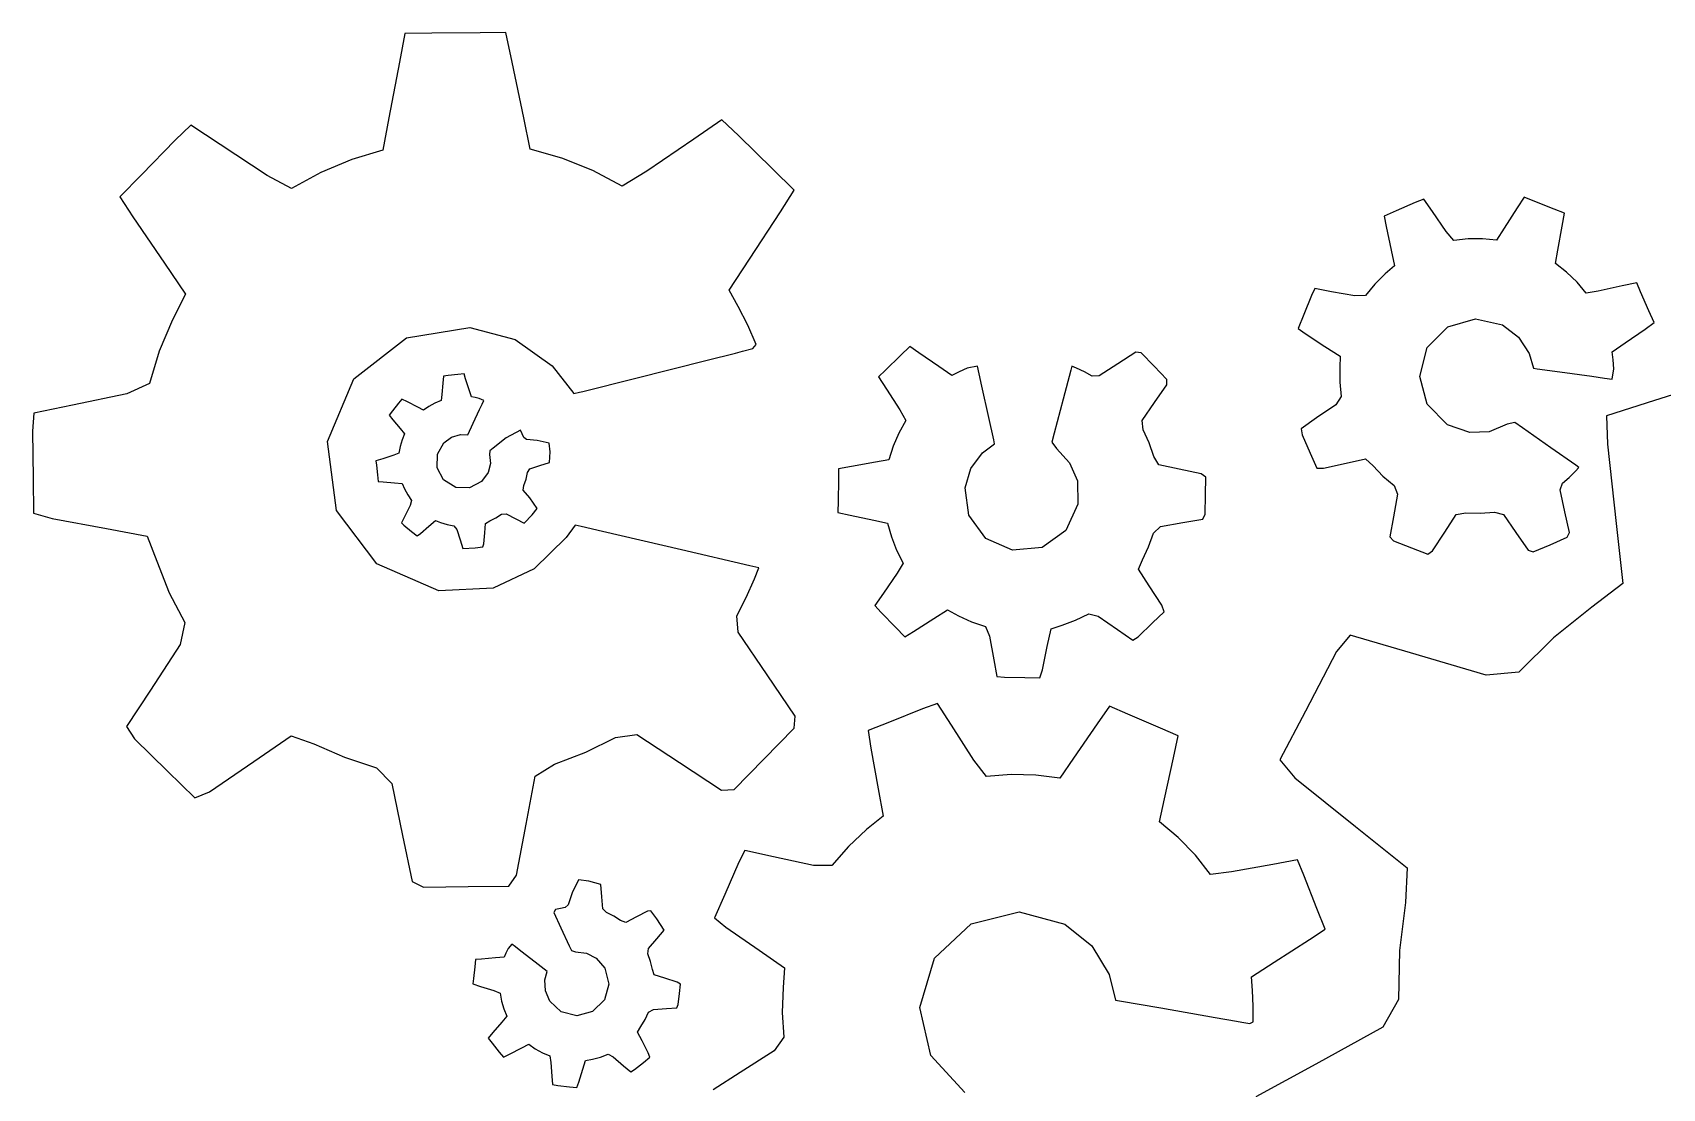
# Model space of a CAD drawing. Header units: metres. Extents: x 1284 to 1630, y 1792 to 2073.
# Drawn here: x 1437.12 to 1451.73, y 1879.43 to 1888.89 of the extents above; entities that cross this region are included whole.
import ezdxf

# ---------------------------------------------------------------- set-up
doc = ezdxf.new("R2010")
doc.units = ezdxf.units.M

msp = doc.modelspace()

# ---------------------------------------------------------------- linework, layer by layer
at = {"layer": 'COMPONENT0'}
for p, q in [((1440.457, 1888.884, 0.001), (1440.409, 1888.628, 0.001)), ((1440.699, 1888.886, 0.001), (1440.457, 1888.884, 0.001)), ((1441.132, 1888.89, 0.001), (1440.699, 1888.886, 0.001)), ((1441.364, 1888.892, 0.001), (1441.132, 1888.89, 0.001)), ((1441.419, 1888.626, 0.001), (1441.364, 1888.892, 0.001)), ((1440.409, 1888.628, 0.001), (1440.315, 1888.129, 0.001)), ((1441.523, 1888.127, 0.001), (1441.419, 1888.626, 0.001)), ((1440.315, 1888.129, 0.001), (1440.26, 1887.839, 0.001)), ((1441.581, 1887.849, 0.001), (1441.523, 1888.127, 0.001)), ((1438.538, 1888.063, 0.001), (1438.4, 1887.927, 0.001)), ((1438.801, 1887.89, 0.001), (1438.538, 1888.063, 0.001)), ((1443.3, 1888.111, 0.001), (1443.047, 1887.938, 0.001)), ((1443.447, 1887.97, 0.001), (1443.3, 1888.111, 0.001)), ((1438.4, 1887.927, 0.001), (1438.098, 1887.619, 0.001)), ((1439.224, 1887.613, 0.001), (1438.801, 1887.89, 0.001)), ((1440.26, 1887.839, 0.001), (1439.982, 1887.755, 0.001)), ((1441.865, 1887.768, 0.001), (1441.581, 1887.849, 0.001)), ((1443.047, 1887.938, 0.001), (1442.626, 1887.65, 0.001)), ((1443.755, 1887.668, 0.001), (1443.447, 1887.97, 0.001)), ((1439.982, 1887.755, 0.001), (1439.704, 1887.639, 0.001)), ((1442.144, 1887.656, 0.001), (1441.865, 1887.768, 0.001)), ((1438.098, 1887.619, 0.001), (1437.902, 1887.42, 0.001)), ((1439.441, 1887.495, 0.001), (1439.224, 1887.613, 0.001)), ((1439.704, 1887.639, 0.001), (1439.441, 1887.495, 0.001)), ((1442.407, 1887.517, 0.001), (1442.144, 1887.656, 0.001)), ((1442.626, 1887.65, 0.001), (1442.407, 1887.517, 0.001)), ((1443.948, 1887.479, 0.001), (1443.755, 1887.668, 0.001)), ((1437.902, 1887.42, 0.001), (1438.02, 1887.24, 0.001)), ((1443.825, 1887.286, 0.001), (1443.948, 1887.479, 0.001)), ((1449.591, 1887.401, 0.001), (1449.514, 1887.369, 0.001)), ((1449.668, 1887.289, 0.001), (1449.591, 1887.401, 0.001)), ((1450.49, 1887.417, 0.001), (1450.429, 1887.323, 0.001)), ((1450.586, 1887.379, 0.001), (1450.49, 1887.417, 0.001)), ((1443.546, 1886.861, 0.001), (1443.825, 1887.286, 0.001)), ((1449.344, 1887.295, 0.001), (1449.234, 1887.247, 0.001)), ((1449.234, 1887.247, 0.001), (1449.252, 1887.156, 0.001)), ((1449.514, 1887.369, 0.001), (1449.344, 1887.295, 0.001)), ((1449.792, 1887.11, 0.001), (1449.668, 1887.289, 0.001)), ((1450.429, 1887.323, 0.001), (1450.311, 1887.14, 0.001)), ((1450.76, 1887.311, 0.001), (1450.586, 1887.379, 0.001)), ((1450.853, 1887.274, 0.001), (1450.76, 1887.311, 0.001)), ((1450.832, 1887.159, 0.001), (1450.853, 1887.274, 0.001)), ((1438.02, 1887.24, 0.001), (1438.304, 1886.825, 0.001)), ((1449.252, 1887.156, 0.001), (1449.297, 1886.944, 0.001)), ((1449.86, 1887.028, 0.001), (1449.792, 1887.11, 0.001)), ((1450.311, 1887.14, 0.001), (1450.242, 1887.033, 0.001)), ((1450.793, 1886.943, 0.001), (1450.832, 1887.159, 0.001)), ((1449.988, 1887.043, 0.001), (1449.86, 1887.028, 0.001)), ((1450.118, 1887.044, 0.001), (1449.988, 1887.043, 0.001)), ((1450.242, 1887.033, 0.001), (1450.118, 1887.044, 0.001)), ((1438.304, 1886.825, 0.001), (1438.493, 1886.548, 0.001)), ((1443.365, 1886.585, 0.001), (1443.546, 1886.861, 0.001)), ((1449.328, 1886.803, 0.001), (1449.244, 1886.731, 0.001)), ((1449.297, 1886.944, 0.001), (1449.328, 1886.803, 0.001)), ((1450.771, 1886.823, 0.001), (1450.793, 1886.943, 0.001)), ((1450.871, 1886.745, 0.001), (1450.771, 1886.823, 0.001)), ((1449.244, 1886.731, 0.001), (1449.152, 1886.639, 0.001)), ((1450.964, 1886.655, 0.001), (1450.871, 1886.745, 0.001)), ((1438.493, 1886.548, 0.001), (1438.375, 1886.318, 0.001)), ((1443.446, 1886.439, 0.001), (1443.365, 1886.585, 0.001)), ((1448.583, 1886.536, 0.001), (1448.516, 1886.366, 0.001)), ((1448.613, 1886.598, 0.001), (1448.583, 1886.536, 0.001)), ((1448.763, 1886.57, 0.001), (1448.613, 1886.598, 0.001)), ((1448.974, 1886.532, 0.001), (1448.763, 1886.57, 0.001)), ((1449.069, 1886.536, 0.001), (1448.974, 1886.532, 0.001)), ((1449.152, 1886.639, 0.001), (1449.069, 1886.536, 0.001)), ((1451.046, 1886.557, 0.001), (1450.964, 1886.655, 0.001)), ((1451.155, 1886.575, 0.001), (1451.046, 1886.557, 0.001)), ((1451.37, 1886.622, 0.001), (1451.155, 1886.575, 0.001)), ((1451.499, 1886.65, 0.001), (1451.37, 1886.622, 0.001)), ((1451.534, 1886.57, 0.001), (1451.499, 1886.65, 0.001)), ((1451.608, 1886.399, 0.001), (1451.534, 1886.57, 0.001)), ((1443.532, 1886.271, 0.001), (1443.446, 1886.439, 0.001)), ((1448.516, 1886.366, 0.001), (1448.466, 1886.241, 0.001)), ((1451.655, 1886.293, 0.001), (1451.608, 1886.399, 0.001)), ((1438.375, 1886.318, 0.001), (1438.257, 1886.039, 0.001)), ((1440.472, 1886.157, 0.001), (1441.04, 1886.249, 0.001)), ((1441.04, 1886.249, 0.001), (1441.445, 1886.141, 0.001)), ((1443.606, 1886.097, 0.001), (1443.532, 1886.271, 0.001)), ((1448.466, 1886.241, 0.001), (1448.527, 1886.195, 0.001)), ((1449.622, 1886.071, 0.001), (1449.806, 1886.257, 0.001)), ((1449.806, 1886.257, 0.001), (1450.055, 1886.327, 0.001)), ((1450.055, 1886.327, 0.001), (1450.296, 1886.272, 0.001)), ((1450.296, 1886.272, 0.001), (1450.44, 1886.164, 0.001)), ((1451.395, 1886.111, 0.001), (1451.575, 1886.236, 0.001)), ((1451.575, 1886.236, 0.001), (1451.655, 1886.293, 0.001)), ((1439.999, 1885.789, 0.001), (1440.472, 1886.157, 0.001)), ((1441.445, 1886.141, 0.001), (1441.779, 1885.907, 0.001)), ((1443.578, 1886.061, 0.001), (1443.606, 1886.097, 0.001)), ((1444.983, 1886.078, 0.001), (1444.9, 1885.998, 0.001)), ((1445.065, 1886.023, 0.001), (1444.983, 1886.078, 0.001)), ((1448.527, 1886.195, 0.001), (1448.705, 1886.08, 0.001)), ((1448.705, 1886.08, 0.001), (1448.84, 1885.994, 0.001)), ((1450.44, 1886.164, 0.001), (1450.536, 1886.016, 0.001)), ((1451.278, 1886.031, 0.001), (1451.395, 1886.111, 0.001)), ((1438.257, 1886.039, 0.001), (1438.168, 1885.747, 0.001)), ((1442.516, 1885.793, 0.001), (1443.166, 1885.957, 0.001)), ((1443.166, 1885.957, 0.001), (1443.421, 1886.021, 0.001)), ((1443.421, 1886.021, 0.001), (1443.485, 1886.037, 0.001)), ((1443.485, 1886.037, 0.001), (1443.578, 1886.061, 0.001)), ((1444.9, 1885.998, 0.001), (1444.766, 1885.868, 0.001)), ((1445.245, 1885.899, 0.001), (1445.065, 1886.023, 0.001)), ((1447.01, 1886.029, 0.001), (1446.849, 1885.925, 0.001)), ((1447.058, 1886.023, 0.001), (1447.01, 1886.029, 0.001)), ((1447.173, 1885.903, 0.001), (1447.058, 1886.023, 0.001)), ((1448.84, 1885.994, 0.001), (1448.838, 1885.89, 0.001)), ((1449.554, 1885.811, 0.001), (1449.622, 1886.071, 0.001)), ((1450.536, 1886.016, 0.001), (1450.573, 1885.885, 0.001)), ((1451.287, 1885.959, 0.001), (1451.278, 1886.031, 0.001)), ((1451.294, 1885.879, 0.001), (1451.287, 1885.959, 0.001)), ((1439.765, 1885.229, 0.001), (1439.999, 1885.789, 0.001)), ((1440.804, 1885.814, 0.001), (1440.799, 1885.752, 0.001)), ((1440.845, 1885.819, 0.001), (1440.804, 1885.814, 0.001)), ((1440.933, 1885.829, 0.001), (1440.845, 1885.819, 0.001)), ((1440.988, 1885.835, 0.001), (1440.933, 1885.829, 0.001)), ((1441.002, 1885.791, 0.001), (1440.988, 1885.835, 0.001)), ((1441.034, 1885.692, 0.001), (1441.002, 1885.791, 0.001)), ((1441.779, 1885.907, 0.001), (1441.973, 1885.657, 0.001)), ((1442.052, 1885.676, 0.001), (1442.516, 1885.793, 0.001)), ((1444.766, 1885.868, 0.001), (1444.704, 1885.807, 0.001)), ((1444.704, 1885.807, 0.001), (1444.775, 1885.696, 0.001)), ((1445.361, 1885.818, 0.001), (1445.245, 1885.899, 0.001)), ((1445.425, 1885.851, 0.001), (1445.361, 1885.818, 0.001)), ((1445.498, 1885.886, 0.001), (1445.425, 1885.851, 0.001)), ((1445.589, 1885.903, 0.001), (1445.498, 1885.886, 0.001)), ((1445.605, 1885.835, 0.001), (1445.589, 1885.903, 0.001)), ((1445.629, 1885.725, 0.001), (1445.605, 1885.835, 0.001)), ((1446.426, 1885.868, 0.001), (1446.358, 1885.606, 0.001)), ((1446.435, 1885.903, 0.001), (1446.426, 1885.868, 0.001)), ((1446.477, 1885.885, 0.001), (1446.435, 1885.903, 0.001)), ((1446.549, 1885.852, 0.001), (1446.477, 1885.885, 0.001)), ((1446.618, 1885.813, 0.001), (1446.549, 1885.852, 0.001)), ((1446.682, 1885.817, 0.001), (1446.618, 1885.813, 0.001)), ((1446.849, 1885.925, 0.001), (1446.682, 1885.817, 0.001)), ((1447.288, 1885.785, 0.001), (1447.173, 1885.903, 0.001)), ((1447.288, 1885.737, 0.001), (1447.288, 1885.785, 0.001)), ((1448.838, 1885.89, 0.001), (1448.837, 1885.76, 0.001)), ((1449.621, 1885.562, 0.001), (1449.554, 1885.811, 0.001)), ((1450.573, 1885.885, 0.001), (1450.607, 1885.88, 0.001)), ((1450.607, 1885.88, 0.001), (1450.811, 1885.852, 0.001)), ((1450.811, 1885.852, 0.001), (1451.097, 1885.812, 0.001)), ((1451.097, 1885.812, 0.001), (1451.209, 1885.796, 0.001)), ((1451.209, 1885.796, 0.001), (1451.278, 1885.787, 0.001)), ((1451.278, 1885.787, 0.001), (1451.294, 1885.879, 0.001)), ((1452.247, 1885.781, 0.001), (1451.659, 1885.595, 0.001)), ((1437.966, 1885.655, 0.001), (1437.479, 1885.554, 0.001)), ((1438.168, 1885.747, 0.001), (1437.966, 1885.655, 0.001)), ((1440.79, 1885.648, 0.001), (1440.783, 1885.596, 0.001)), ((1440.799, 1885.752, 0.001), (1440.79, 1885.648, 0.001)), ((1441.054, 1885.628, 0.001), (1441.034, 1885.692, 0.001)), ((1441.973, 1885.657, 0.001), (1442.024, 1885.669, 0.001)), ((1442.024, 1885.669, 0.001), (1442.052, 1885.676, 0.001)), ((1444.775, 1885.696, 0.001), (1444.894, 1885.512, 0.001)), ((1445.692, 1885.443, 0.001), (1445.629, 1885.725, 0.001)), ((1447.178, 1885.577, 0.001), (1447.288, 1885.737, 0.001)), ((1448.837, 1885.76, 0.001), (1448.85, 1885.631, 0.001)), ((1437.479, 1885.554, 0.001), (1437.133, 1885.481, 0.001)), ((1440.347, 1885.502, 0.001), (1440.316, 1885.463, 0.001)), ((1440.402, 1885.571, 0.001), (1440.347, 1885.502, 0.001)), ((1440.432, 1885.608, 0.001), (1440.402, 1885.571, 0.001)), ((1440.481, 1885.583, 0.001), (1440.432, 1885.608, 0.001)), ((1440.573, 1885.535, 0.001), (1440.481, 1885.583, 0.001)), ((1440.625, 1885.508, 0.001), (1440.573, 1885.535, 0.001)), ((1440.674, 1885.543, 0.001), (1440.625, 1885.508, 0.001)), ((1440.727, 1885.572, 0.001), (1440.674, 1885.543, 0.001)), ((1440.783, 1885.596, 0.001), (1440.727, 1885.572, 0.001)), ((1441.088, 1885.622, 0.001), (1441.054, 1885.628, 0.001)), ((1441.07, 1885.391, 0.001), (1441.128, 1885.516, 0.001)), ((1441.125, 1885.614, 0.001), (1441.088, 1885.622, 0.001)), ((1441.165, 1885.594, 0.001), (1441.125, 1885.614, 0.001)), ((1441.128, 1885.516, 0.001), (1441.151, 1885.564, 0.001)), ((1441.151, 1885.564, 0.001), (1441.165, 1885.594, 0.001)), ((1444.894, 1885.512, 0.001), (1444.949, 1885.416, 0.001)), ((1446.358, 1885.606, 0.001), (1446.279, 1885.304, 0.001)), ((1447.066, 1885.416, 0.001), (1447.178, 1885.577, 0.001)), ((1448.801, 1885.558, 0.001), (1448.629, 1885.439, 0.001)), ((1448.85, 1885.631, 0.001), (1448.801, 1885.558, 0.001)), ((1449.804, 1885.376, 0.001), (1449.621, 1885.562, 0.001)), ((1451.659, 1885.595, 0.001), (1451.228, 1885.459, 0.001)), ((1437.133, 1885.481, 0.001), (1437.121, 1885.322, 0.001)), ((1440.316, 1885.463, 0.001), (1440.351, 1885.423, 0.001)), ((1440.351, 1885.423, 0.001), (1440.417, 1885.344, 0.001)), ((1440.417, 1885.344, 0.001), (1440.456, 1885.298, 0.001)), ((1441.022, 1885.288, 0.001), (1441.07, 1885.391, 0.001)), ((1444.949, 1885.416, 0.001), (1444.886, 1885.304, 0.001)), ((1445.737, 1885.242, 0.001), (1445.692, 1885.443, 0.001)), ((1447.074, 1885.333, 0.001), (1447.066, 1885.416, 0.001)), ((1448.629, 1885.439, 0.001), (1448.491, 1885.343, 0.001)), ((1448.491, 1885.343, 0.001), (1448.501, 1885.288, 0.001)), ((1450.002, 1885.308, 0.001), (1449.804, 1885.376, 0.001)), ((1450.337, 1885.382, 0.001), (1450.177, 1885.316, 0.001)), ((1450.406, 1885.399, 0.001), (1450.337, 1885.382, 0.001)), ((1450.475, 1885.351, 0.001), (1450.406, 1885.399, 0.001)), ((1450.73, 1885.171, 0.001), (1450.475, 1885.351, 0.001)), ((1451.228, 1885.459, 0.001), (1451.236, 1885.204, 0.001)), ((1437.121, 1885.322, 0.001), (1437.125, 1884.897, 0.001)), ((1439.844, 1884.609, 0.001), (1439.765, 1885.229, 0.001)), ((1440.434, 1885.243, 0.001), (1440.416, 1885.184, 0.001)), ((1440.456, 1885.298, 0.001), (1440.434, 1885.243, 0.001)), ((1440.75, 1885.115, 0.001), (1440.808, 1885.217, 0.001)), ((1440.808, 1885.217, 0.001), (1440.877, 1885.267, 0.001)), ((1440.877, 1885.267, 0.001), (1440.957, 1885.29, 0.001)), ((1440.957, 1885.29, 0.001), (1441.022, 1885.288, 0.001)), ((1441.367, 1885.26, 0.001), (1441.25, 1885.169, 0.001)), ((1441.493, 1885.331, 0.001), (1441.367, 1885.26, 0.001)), ((1441.51, 1885.297, 0.001), (1441.493, 1885.331, 0.001)), ((1441.525, 1885.263, 0.001), (1441.51, 1885.297, 0.001)), ((1441.549, 1885.246, 0.001), (1441.525, 1885.263, 0.001)), ((1441.644, 1885.238, 0.001), (1441.549, 1885.246, 0.001)), ((1441.75, 1885.214, 0.001), (1441.644, 1885.238, 0.001)), ((1441.759, 1885.136, 0.001), (1441.75, 1885.214, 0.001)), ((1444.886, 1885.304, 0.001), (1444.835, 1885.186, 0.001)), ((1445.634, 1885.127, 0.001), (1445.744, 1885.208, 0.001)), ((1445.744, 1885.208, 0.001), (1445.737, 1885.242, 0.001)), ((1446.279, 1885.304, 0.001), (1446.258, 1885.223, 0.001)), ((1446.258, 1885.223, 0.001), (1446.298, 1885.164, 0.001)), ((1447.129, 1885.217, 0.001), (1447.074, 1885.333, 0.001)), ((1447.171, 1885.095, 0.001), (1447.129, 1885.217, 0.001)), ((1448.501, 1885.288, 0.001), (1448.572, 1885.124, 0.001)), ((1450.177, 1885.316, 0.001), (1450.002, 1885.308, 0.001)), ((1451.236, 1885.204, 0.001), (1451.315, 1884.493, 0.001)), ((1440.26, 1885.074, 0.001), (1440.199, 1885.054, 0.001)), ((1440.199, 1885.054, 0.001), (1440.203, 1885.015, 0.001)), ((1440.358, 1885.105, 0.001), (1440.26, 1885.074, 0.001)), ((1440.405, 1885.124, 0.001), (1440.358, 1885.105, 0.001)), ((1440.416, 1885.184, 0.001), (1440.405, 1885.124, 0.001)), ((1440.747, 1884.993, 0.001), (1440.75, 1885.115, 0.001)), ((1441.219, 1885.145, 0.001), (1441.217, 1885.112, 0.001)), ((1441.217, 1885.112, 0.001), (1441.224, 1885.03, 0.001)), ((1441.25, 1885.169, 0.001), (1441.219, 1885.145, 0.001)), ((1441.754, 1885.04, 0.001), (1441.759, 1885.136, 0.001)), ((1444.796, 1885.065, 0.001), (1444.676, 1885.043, 0.001)), ((1444.835, 1885.186, 0.001), (1444.796, 1885.065, 0.001)), ((1445.53, 1884.986, 0.001), (1445.634, 1885.127, 0.001)), ((1446.298, 1885.164, 0.001), (1446.416, 1885.037, 0.001)), ((1447.215, 1885.019, 0.001), (1447.171, 1885.095, 0.001)), ((1448.572, 1885.124, 0.001), (1448.631, 1884.99, 0.001)), ((1448.895, 1885.035, 0.001), (1449.067, 1885.072, 0.001)), ((1449.067, 1885.072, 0.001), (1449.136, 1885.01, 0.001)), ((1450.952, 1885.015, 0.001), (1450.73, 1885.171, 0.001)), ((1440.203, 1885.015, 0.001), (1440.213, 1884.928, 0.001)), ((1440.213, 1884.928, 0.001), (1440.219, 1884.871, 0.001)), ((1440.805, 1884.884, 0.001), (1440.747, 1884.993, 0.001)), ((1441.204, 1884.949, 0.001), (1441.146, 1884.869, 0.001)), ((1441.224, 1885.03, 0.001), (1441.204, 1884.949, 0.001)), ((1441.544, 1884.891, 0.001), (1441.557, 1884.951, 0.001)), ((1441.557, 1884.951, 0.001), (1441.578, 1884.984, 0.001)), ((1441.578, 1884.984, 0.001), (1441.667, 1885.013, 0.001)), ((1441.667, 1885.013, 0.001), (1441.754, 1885.04, 0.001)), ((1444.346, 1884.983, 0.001), (1444.344, 1884.883, 0.001)), ((1444.461, 1885.004, 0.001), (1444.346, 1884.983, 0.001)), ((1444.676, 1885.043, 0.001), (1444.461, 1885.004, 0.001)), ((1445.479, 1884.813, 0.001), (1445.53, 1884.986, 0.001)), ((1446.416, 1885.037, 0.001), (1446.486, 1884.876, 0.001)), ((1447.399, 1884.979, 0.001), (1447.215, 1885.019, 0.001)), ((1447.595, 1884.937, 0.001), (1447.399, 1884.979, 0.001)), ((1447.637, 1884.907, 0.001), (1447.595, 1884.937, 0.001)), ((1447.635, 1884.749, 0.001), (1447.637, 1884.907, 0.001)), ((1448.631, 1884.99, 0.001), (1448.693, 1884.99, 0.001)), ((1448.693, 1884.99, 0.001), (1448.895, 1885.035, 0.001)), ((1449.136, 1885.01, 0.001), (1449.225, 1884.917, 0.001)), ((1449.225, 1884.917, 0.001), (1449.325, 1884.834, 0.001)), ((1450.833, 1884.855, 0.001), (1450.893, 1884.906, 0.001)), ((1450.893, 1884.906, 0.001), (1450.95, 1884.961, 0.001)), ((1450.95, 1884.961, 0.001), (1450.981, 1884.995, 0.001)), ((1450.981, 1884.995, 0.001), (1450.952, 1885.015, 0.001)), ((1437.125, 1884.897, 0.001), (1437.128, 1884.586, 0.001)), ((1440.219, 1884.871, 0.001), (1440.263, 1884.866, 0.001)), ((1440.263, 1884.866, 0.001), (1440.365, 1884.858, 0.001)), ((1440.365, 1884.858, 0.001), (1440.433, 1884.852, 0.001)), ((1440.433, 1884.852, 0.001), (1440.454, 1884.804, 0.001)), ((1440.454, 1884.804, 0.001), (1440.483, 1884.749, 0.001)), ((1440.914, 1884.816, 0.001), (1440.805, 1884.884, 0.001)), ((1441.036, 1884.812, 0.001), (1440.914, 1884.816, 0.001)), ((1441.146, 1884.869, 0.001), (1441.036, 1884.812, 0.001)), ((1441.519, 1884.792, 0.001), (1441.524, 1884.833, 0.001)), ((1441.577, 1884.724, 0.001), (1441.519, 1884.792, 0.001)), ((1441.524, 1884.833, 0.001), (1441.544, 1884.891, 0.001)), ((1444.344, 1884.883, 0.001), (1444.341, 1884.697, 0.001)), ((1445.512, 1884.568, 0.001), (1445.479, 1884.813, 0.001)), ((1446.486, 1884.876, 0.001), (1446.491, 1884.666, 0.001)), ((1449.325, 1884.834, 0.001), (1449.356, 1884.755, 0.001)), ((1450.814, 1884.794, 0.001), (1450.833, 1884.855, 0.001)), ((1450.856, 1884.599, 0.001), (1450.814, 1884.794, 0.001)), ((1440.506, 1884.654, 0.001), (1440.46, 1884.564, 0.001)), ((1440.483, 1884.749, 0.001), (1440.518, 1884.698, 0.001)), ((1440.518, 1884.698, 0.001), (1440.506, 1884.654, 0.001)), ((1441.645, 1884.628, 0.001), (1441.577, 1884.724, 0.001)), ((1441.599, 1884.57, 0.001), (1441.645, 1884.628, 0.001)), ((1444.341, 1884.697, 0.001), (1444.339, 1884.593, 0.001)), ((1446.491, 1884.666, 0.001), (1446.381, 1884.43, 0.001)), ((1447.632, 1884.577, 0.001), (1447.635, 1884.749, 0.001)), ((1449.356, 1884.755, 0.001), (1449.319, 1884.554, 0.001)), ((1437.128, 1884.586, 0.001), (1437.298, 1884.539, 0.001)), ((1437.298, 1884.539, 0.001), (1437.783, 1884.448, 0.001)), ((1440.206, 1884.131, 0.001), (1439.844, 1884.609, 0.001)), ((1440.46, 1884.564, 0.001), (1440.427, 1884.5, 0.001)), ((1440.427, 1884.5, 0.001), (1440.45, 1884.477, 0.001)), ((1440.45, 1884.477, 0.001), (1440.518, 1884.423, 0.001)), ((1440.597, 1884.405, 0.001), (1440.674, 1884.47, 0.001)), ((1440.674, 1884.47, 0.001), (1440.732, 1884.519, 0.001)), ((1440.732, 1884.519, 0.001), (1440.778, 1884.503, 0.001)), ((1440.778, 1884.503, 0.001), (1440.837, 1884.485, 0.001)), ((1440.837, 1884.485, 0.001), (1440.897, 1884.472, 0.001)), ((1440.897, 1884.472, 0.001), (1440.924, 1884.44, 0.001)), ((1441.174, 1884.41, 0.001), (1441.181, 1884.493, 0.001)), ((1441.181, 1884.493, 0.001), (1441.218, 1884.516, 0.001)), ((1441.218, 1884.516, 0.001), (1441.273, 1884.543, 0.001)), ((1441.273, 1884.543, 0.001), (1441.325, 1884.577, 0.001)), ((1441.325, 1884.577, 0.001), (1441.365, 1884.58, 0.001)), ((1441.365, 1884.58, 0.001), (1441.451, 1884.535, 0.001)), ((1441.451, 1884.535, 0.001), (1441.527, 1884.496, 0.001)), ((1441.527, 1884.496, 0.001), (1441.599, 1884.57, 0.001)), ((1441.985, 1884.478, 0.001), (1441.905, 1884.369, 0.001)), ((1442.039, 1884.465, 0.001), (1441.985, 1884.478, 0.001)), ((1444.339, 1884.593, 0.001), (1444.448, 1884.569, 0.001)), ((1444.448, 1884.569, 0.001), (1444.662, 1884.523, 0.001)), ((1444.662, 1884.523, 0.001), (1444.785, 1884.496, 0.001)), ((1444.785, 1884.496, 0.001), (1444.819, 1884.375, 0.001)), ((1445.665, 1884.36, 0.001), (1445.512, 1884.568, 0.001)), ((1447.23, 1884.465, 0.001), (1447.431, 1884.501, 0.001)), ((1447.431, 1884.501, 0.001), (1447.61, 1884.533, 0.001)), ((1447.61, 1884.533, 0.001), (1447.632, 1884.577, 0.001)), ((1449.319, 1884.554, 0.001), (1449.287, 1884.375, 0.001)), ((1449.778, 1884.416, 0.001), (1449.88, 1884.574, 0.001)), ((1449.88, 1884.574, 0.001), (1449.966, 1884.589, 0.001)), ((1449.966, 1884.589, 0.001), (1450.096, 1884.586, 0.001)), ((1450.096, 1884.586, 0.001), (1450.224, 1884.596, 0.001)), ((1450.224, 1884.596, 0.001), (1450.304, 1884.575, 0.001)), ((1450.304, 1884.575, 0.001), (1450.416, 1884.413, 0.001)), ((1450.897, 1884.412, 0.001), (1450.856, 1884.599, 0.001)), ((1451.315, 1884.493, 0.001), (1451.374, 1883.955, 0.001)), ((1437.783, 1884.448, 0.001), (1438.149, 1884.379, 0.001)), ((1438.149, 1884.379, 0.001), (1438.234, 1884.155, 0.001)), ((1440.518, 1884.423, 0.001), (1440.568, 1884.384, 0.001)), ((1440.568, 1884.384, 0.001), (1440.597, 1884.405, 0.001)), ((1440.924, 1884.44, 0.001), (1440.954, 1884.346, 0.001)), ((1440.954, 1884.346, 0.001), (1440.978, 1884.27, 0.001)), ((1441.166, 1884.312, 0.001), (1441.174, 1884.41, 0.001)), ((1441.905, 1884.369, 0.001), (1441.618, 1884.087, 0.001)), ((1442.229, 1884.421, 0.001), (1442.039, 1884.465, 0.001)), ((1442.936, 1884.257, 0.001), (1442.229, 1884.421, 0.001)), ((1444.819, 1884.375, 0.001), (1444.865, 1884.254, 0.001)), ((1445.903, 1884.253, 0.001), (1445.665, 1884.36, 0.001)), ((1446.381, 1884.43, 0.001), (1446.171, 1884.279, 0.001)), ((1447.123, 1884.285, 0.001), (1447.167, 1884.408, 0.001)), ((1447.167, 1884.408, 0.001), (1447.23, 1884.465, 0.001)), ((1449.287, 1884.375, 0.001), (1449.32, 1884.339, 0.001)), ((1449.32, 1884.339, 0.001), (1449.48, 1884.276, 0.001)), ((1449.67, 1884.247, 0.001), (1449.778, 1884.416, 0.001)), ((1450.416, 1884.413, 0.001), (1450.526, 1884.254, 0.001)), ((1450.722, 1884.303, 0.001), (1450.875, 1884.37, 0.001)), ((1450.875, 1884.37, 0.001), (1450.897, 1884.412, 0.001)), ((1440.978, 1884.27, 0.001), (1441.089, 1884.276, 0.001)), ((1441.089, 1884.276, 0.001), (1441.158, 1884.284, 0.001)), ((1441.158, 1884.284, 0.001), (1441.166, 1884.312, 0.001)), ((1443.549, 1884.115, 0.001), (1442.936, 1884.257, 0.001)), ((1444.865, 1884.254, 0.001), (1444.924, 1884.139, 0.001)), ((1446.171, 1884.279, 0.001), (1445.903, 1884.253, 0.001)), ((1447.068, 1884.169, 0.001), (1447.123, 1884.285, 0.001)), ((1449.48, 1884.276, 0.001), (1449.627, 1884.218, 0.001)), ((1449.627, 1884.218, 0.001), (1449.67, 1884.247, 0.001)), ((1450.526, 1884.254, 0.001), (1450.572, 1884.238, 0.001)), ((1450.572, 1884.238, 0.001), (1450.722, 1884.303, 0.001)), ((1438.234, 1884.155, 0.001), (1438.345, 1883.872, 0.001)), ((1440.762, 1883.889, 0.001), (1440.206, 1884.131, 0.001)), ((1441.618, 1884.087, 0.001), (1441.248, 1883.915, 0.001)), ((1443.63, 1884.096, 0.001), (1443.549, 1884.115, 0.001)), ((1443.592, 1883.997, 0.001), (1443.63, 1884.096, 0.001)), ((1444.871, 1884.047, 0.001), (1444.747, 1883.868, 0.001)), ((1444.924, 1884.139, 0.001), (1444.871, 1884.047, 0.001)), ((1447.034, 1884.083, 0.001), (1447.068, 1884.169, 0.001)), ((1447.129, 1883.935, 0.001), (1447.034, 1884.083, 0.001)), ((1441.248, 1883.915, 0.001), (1440.762, 1883.889, 0.001)), ((1443.518, 1883.829, 0.001), (1443.592, 1883.997, 0.001)), ((1447.242, 1883.761, 0.001), (1447.129, 1883.935, 0.001)), ((1451.374, 1883.955, 0.001), (1451.098, 1883.743, 0.001)), ((1438.345, 1883.872, 0.001), (1438.485, 1883.606, 0.001)), ((1443.433, 1883.667, 0.001), (1443.518, 1883.829, 0.001)), ((1444.747, 1883.868, 0.001), (1444.67, 1883.757, 0.001)), ((1444.67, 1883.757, 0.001), (1444.727, 1883.696, 0.001)), ((1447.264, 1883.703, 0.001), (1447.242, 1883.761, 0.001)), ((1451.098, 1883.743, 0.001), (1450.754, 1883.469, 0.001)), ((1438.485, 1883.606, 0.001), (1438.444, 1883.408, 0.001)), ((1443.445, 1883.518, 0.001), (1443.433, 1883.667, 0.001)), ((1444.727, 1883.696, 0.001), (1444.856, 1883.563, 0.001)), ((1445.018, 1883.525, 0.001), (1445.2, 1883.642, 0.001)), ((1445.2, 1883.642, 0.001), (1445.321, 1883.72, 0.001)), ((1445.321, 1883.72, 0.001), (1445.419, 1883.667, 0.001)), ((1445.419, 1883.667, 0.001), (1445.537, 1883.613, 0.001)), ((1445.537, 1883.613, 0.001), (1445.662, 1883.571, 0.001)), ((1446.348, 1883.581, 0.001), (1446.47, 1883.626, 0.001)), ((1446.47, 1883.626, 0.001), (1446.587, 1883.683, 0.001)), ((1446.587, 1883.683, 0.001), (1446.672, 1883.663, 0.001)), ((1446.672, 1883.663, 0.001), (1446.844, 1883.544, 0.001)), ((1447.031, 1883.478, 0.001), (1447.159, 1883.602, 0.001)), ((1447.159, 1883.602, 0.001), (1447.264, 1883.703, 0.001)), ((1443.706, 1883.136, 0.001), (1443.445, 1883.518, 0.001)), ((1444.856, 1883.563, 0.001), (1444.939, 1883.477, 0.001)), ((1444.939, 1883.477, 0.001), (1445.018, 1883.525, 0.001)), ((1445.662, 1883.571, 0.001), (1445.699, 1883.484, 0.001)), ((1445.699, 1883.484, 0.001), (1445.737, 1883.273, 0.001)), ((1446.216, 1883.391, 0.001), (1446.25, 1883.548, 0.001)), ((1446.25, 1883.548, 0.001), (1446.348, 1883.581, 0.001)), ((1446.844, 1883.544, 0.001), (1446.982, 1883.448, 0.001)), ((1446.982, 1883.448, 0.001), (1447.031, 1883.478, 0.001)), ((1448.93, 1883.492, 0.001), (1448.807, 1883.346, 0.001)), ((1449.472, 1883.334, 0.001), (1448.93, 1883.492, 0.001)), ((1450.754, 1883.469, 0.001), (1450.444, 1883.162, 0.001)), ((1438.444, 1883.408, 0.001), (1438.177, 1883, 0.001)), ((1446.172, 1883.183, 0.001), (1446.216, 1883.391, 0.001)), ((1448.807, 1883.346, 0.001), (1448.529, 1882.813, 0.001)), ((1450.151, 1883.135, 0.001), (1449.472, 1883.334, 0.001)), ((1445.737, 1883.273, 0.001), (1445.764, 1883.123, 0.001)), ((1446.15, 1883.11, 0.001), (1446.172, 1883.183, 0.001)), ((1450.444, 1883.162, 0.001), (1450.151, 1883.135, 0.001)), ((1443.957, 1882.768, 0.001), (1443.706, 1883.136, 0.001)), ((1445.764, 1883.123, 0.001), (1445.833, 1883.116, 0.001)), ((1445.833, 1883.116, 0.001), (1446.016, 1883.113, 0.001)), ((1446.016, 1883.113, 0.001), (1446.15, 1883.11, 0.001)), ((1438.177, 1883, 0.001), (1437.963, 1882.674, 0.001)), ((1445.231, 1882.881, 0.001), (1445.097, 1882.831, 0.001)), ((1445.357, 1882.685, 0.001), (1445.231, 1882.881, 0.001)), ((1443.947, 1882.658, 0.001), (1443.957, 1882.768, 0.001)), ((1444.801, 1882.714, 0.001), (1444.609, 1882.638, 0.001)), ((1445.097, 1882.831, 0.001), (1444.801, 1882.714, 0.001)), ((1446.774, 1882.857, 0.001), (1446.664, 1882.699, 0.001)), ((1446.938, 1882.786, 0.001), (1446.774, 1882.857, 0.001)), ((1447.231, 1882.658, 0.001), (1446.938, 1882.786, 0.001)), ((1448.529, 1882.813, 0.001), (1448.301, 1882.375, 0.001)), ((1437.963, 1882.674, 0.001), (1438.035, 1882.563, 0.001)), ((1439.104, 1882.362, 0.001), (1439.44, 1882.592, 0.001)), ((1439.44, 1882.592, 0.001), (1439.642, 1882.52, 0.001)), ((1442.08, 1882.443, 0.001), (1442.346, 1882.576, 0.001)), ((1442.346, 1882.576, 0.001), (1442.538, 1882.602, 0.001)), ((1442.538, 1882.602, 0.001), (1442.92, 1882.352, 0.001)), ((1443.676, 1882.382, 0.001), (1443.947, 1882.658, 0.001)), ((1444.609, 1882.638, 0.001), (1444.635, 1882.481, 0.001)), ((1445.559, 1882.371, 0.001), (1445.357, 1882.685, 0.001)), ((1446.664, 1882.699, 0.001), (1446.451, 1882.391, 0.001)), ((1447.389, 1882.59, 0.001), (1447.231, 1882.658, 0.001)), ((1447.346, 1882.393, 0.001), (1447.389, 1882.59, 0.001)), ((1438.035, 1882.563, 0.001), (1438.331, 1882.273, 0.001)), ((1439.642, 1882.52, 0.001), (1439.916, 1882.398, 0.001)), ((1441.798, 1882.338, 0.001), (1442.08, 1882.443, 0.001)), ((1444.635, 1882.481, 0.001), (1444.701, 1882.116, 0.001)), ((1438.706, 1882.09, 0.001), (1439.104, 1882.362, 0.001)), ((1439.916, 1882.398, 0.001), (1440.204, 1882.304, 0.001)), ((1440.204, 1882.304, 0.001), (1440.34, 1882.162, 0.001)), ((1441.626, 1882.23, 0.001), (1441.798, 1882.338, 0.001)), ((1442.92, 1882.352, 0.001), (1443.297, 1882.105, 0.001)), ((1443.408, 1882.109, 0.001), (1443.676, 1882.382, 0.001)), ((1445.67, 1882.226, 0.001), (1445.559, 1882.371, 0.001)), ((1446.451, 1882.391, 0.001), (1446.327, 1882.212, 0.001)), ((1447.266, 1882.026, 0.001), (1447.346, 1882.393, 0.001)), ((1448.301, 1882.375, 0.001), (1448.435, 1882.215, 0.001)), ((1438.331, 1882.273, 0.001), (1438.574, 1882.034, 0.001)), ((1440.34, 1882.162, 0.001), (1440.436, 1881.698, 0.001)), ((1441.545, 1881.8, 0.001), (1441.626, 1882.23, 0.001)), ((1445.891, 1882.244, 0.001), (1445.67, 1882.226, 0.001)), ((1446.114, 1882.239, 0.001), (1445.891, 1882.244, 0.001)), ((1446.327, 1882.212, 0.001), (1446.114, 1882.239, 0.001)), ((1448.435, 1882.215, 0.001), (1448.98, 1881.778, 0.001)), ((1438.574, 1882.034, 0.001), (1438.706, 1882.09, 0.001)), ((1443.297, 1882.105, 0.001), (1443.408, 1882.109, 0.001)), ((1444.701, 1882.116, 0.001), (1444.745, 1881.872, 0.001)), ((1447.221, 1881.821, 0.001), (1447.266, 1882.026, 0.001)), ((1444.745, 1881.872, 0.001), (1444.596, 1881.752, 0.001)), ((1440.436, 1881.698, 0.001), (1440.522, 1881.284, 0.001)), ((1441.459, 1881.342, 0.001), (1441.545, 1881.8, 0.001)), ((1444.596, 1881.752, 0.001), (1444.433, 1881.6, 0.001)), ((1447.388, 1881.68, 0.001), (1447.221, 1881.821, 0.001)), ((1448.98, 1881.778, 0.001), (1449.441, 1881.409, 0.001)), ((1443.506, 1881.562, 0.001), (1443.45, 1881.458, 0.001)), ((1443.762, 1881.506, 0.001), (1443.506, 1881.562, 0.001)), ((1444.433, 1881.6, 0.001), (1444.285, 1881.429, 0.001)), ((1447.543, 1881.521, 0.001), (1447.388, 1881.68, 0.001)), ((1443.45, 1881.458, 0.001), (1443.325, 1881.17, 0.001)), ((1444.121, 1881.428, 0.001), (1443.762, 1881.506, 0.001)), ((1444.285, 1881.429, 0.001), (1444.121, 1881.428, 0.001)), ((1447.678, 1881.348, 0.001), (1447.543, 1881.521, 0.001)), ((1448.237, 1881.439, 0.001), (1447.866, 1881.372, 0.001)), ((1448.46, 1881.48, 0.001), (1448.237, 1881.439, 0.001)), ((1448.516, 1881.341, 0.001), (1448.46, 1881.48, 0.001)), ((1449.441, 1881.409, 0.001), (1449.426, 1881.098, 0.001)), ((1440.522, 1881.284, 0.001), (1440.626, 1881.235, 0.001)), ((1441.391, 1881.242, 0.001), (1441.459, 1881.342, 0.001)), ((1442.013, 1881.299, 0.001), (1441.957, 1881.183, 0.001)), ((1442.106, 1881.289, 0.001), (1442.013, 1881.299, 0.001)), ((1442.215, 1881.257, 0.001), (1442.106, 1881.289, 0.001)), ((1442.223, 1881.149, 0.001), (1442.215, 1881.257, 0.001)), ((1447.866, 1881.372, 0.001), (1447.678, 1881.348, 0.001)), ((1448.633, 1881.044, 0.001), (1448.516, 1881.341, 0.001)), ((1440.626, 1881.235, 0.001), (1441.026, 1881.239, 0.001)), ((1441.026, 1881.239, 0.001), (1441.391, 1881.242, 0.001)), ((1441.957, 1881.183, 0.001), (1441.923, 1881.076, 0.001)), ((1442.232, 1881.039, 0.001), (1442.223, 1881.149, 0.001)), ((1443.325, 1881.17, 0.001), (1443.233, 1880.959, 0.001)), ((1441.809, 1881.033, 0.001), (1441.793, 1881.008, 0.001)), ((1441.793, 1881.008, 0.001), (1441.857, 1880.869, 0.001)), ((1441.852, 1881.044, 0.001), (1441.809, 1881.033, 0.001)), ((1441.896, 1881.052, 0.001), (1441.852, 1881.044, 0.001)), ((1441.923, 1881.076, 0.001), (1441.896, 1881.052, 0.001)), ((1442.266, 1881.006, 0.001), (1442.232, 1881.039, 0.001)), ((1442.331, 1880.975, 0.001), (1442.266, 1881.006, 0.001)), ((1442.392, 1880.936, 0.001), (1442.331, 1880.975, 0.001)), ((1442.533, 1880.968, 0.001), (1442.439, 1880.919, 0.001)), ((1442.633, 1881.019, 0.001), (1442.533, 1880.968, 0.001)), ((1442.662, 1881.021, 0.001), (1442.633, 1881.019, 0.001)), ((1442.717, 1880.952, 0.001), (1442.662, 1881.021, 0.001)), ((1445.533, 1880.906, 0.001), (1445.963, 1881.012, 0.001)), ((1445.963, 1881.012, 0.001), (1446.374, 1880.904, 0.001)), ((1448.707, 1880.858, 0.001), (1448.633, 1881.044, 0.001)), ((1449.426, 1881.098, 0.001), (1449.373, 1880.666, 0.001)), ((1441.857, 1880.869, 0.001), (1441.931, 1880.71, 0.001)), ((1442.439, 1880.919, 0.001), (1442.392, 1880.936, 0.001)), ((1442.716, 1880.771, 0.001), (1442.783, 1880.849, 0.001)), ((1442.783, 1880.849, 0.001), (1442.717, 1880.952, 0.001)), ((1443.233, 1880.959, 0.001), (1443.334, 1880.876, 0.001)), ((1443.334, 1880.876, 0.001), (1443.634, 1880.669, 0.001)), ((1445.206, 1880.599, 0.001), (1445.533, 1880.906, 0.001)), ((1446.374, 1880.904, 0.001), (1446.615, 1880.709, 0.001)), ((1448.566, 1880.765, 0.001), (1448.707, 1880.858, 0.001)), ((1441.384, 1880.685, 0.001), (1441.364, 1880.643, 0.001)), ((1441.417, 1880.725, 0.001), (1441.384, 1880.685, 0.001)), ((1441.448, 1880.701, 0.001), (1441.417, 1880.725, 0.001)), ((1441.498, 1880.661, 0.001), (1441.448, 1880.701, 0.001)), ((1441.931, 1880.71, 0.001), (1441.95, 1880.667, 0.001)), ((1442.635, 1880.637, 0.001), (1442.642, 1880.684, 0.001)), ((1442.642, 1880.684, 0.001), (1442.716, 1880.771, 0.001)), ((1443.634, 1880.669, 0.001), (1443.861, 1880.512, 0.001)), ((1446.615, 1880.709, 0.001), (1446.77, 1880.451, 0.001)), ((1448.249, 1880.562, 0.001), (1448.566, 1880.765, 0.001)), ((1441.091, 1880.585, 0.001), (1441.084, 1880.52, 0.001)), ((1441.146, 1880.59, 0.001), (1441.091, 1880.585, 0.001)), ((1441.269, 1880.6, 0.001), (1441.146, 1880.59, 0.001)), ((1441.348, 1880.606, 0.001), (1441.269, 1880.6, 0.001)), ((1441.364, 1880.643, 0.001), (1441.348, 1880.606, 0.001)), ((1441.626, 1880.561, 0.001), (1441.498, 1880.661, 0.001)), ((1441.732, 1880.478, 0.001), (1441.626, 1880.561, 0.001)), ((1441.95, 1880.667, 0.001), (1441.988, 1880.656, 0.001)), ((1441.988, 1880.656, 0.001), (1442.085, 1880.643, 0.001)), ((1442.085, 1880.643, 0.001), (1442.173, 1880.597, 0.001)), ((1442.173, 1880.597, 0.001), (1442.25, 1880.508, 0.001)), ((1442.66, 1880.568, 0.001), (1442.635, 1880.637, 0.001)), ((1442.677, 1880.497, 0.001), (1442.66, 1880.568, 0.001)), ((1445.073, 1880.157, 0.001), (1445.206, 1880.599, 0.001)), ((1448.045, 1880.431, 0.001), (1448.249, 1880.562, 0.001)), ((1449.373, 1880.666, 0.001), (1449.365, 1880.227, 0.001)), ((1441.072, 1880.417, 0.001), (1441.067, 1880.368, 0.001)), ((1441.084, 1880.52, 0.001), (1441.072, 1880.417, 0.001)), ((1441.713, 1880.404, 0.001), (1441.732, 1880.478, 0.001)), ((1441.718, 1880.305, 0.001), (1441.713, 1880.404, 0.001)), ((1442.25, 1880.508, 0.001), (1442.286, 1880.366, 0.001)), ((1442.693, 1880.448, 0.001), (1442.677, 1880.497, 0.001)), ((1442.787, 1880.418, 0.001), (1442.693, 1880.448, 0.001)), ((1442.898, 1880.382, 0.001), (1442.787, 1880.418, 0.001)), ((1442.928, 1880.365, 0.001), (1442.898, 1880.382, 0.001)), ((1443.861, 1880.512, 0.001), (1443.85, 1880.335, 0.001)), ((1446.77, 1880.451, 0.001), (1446.826, 1880.223, 0.001)), ((1448.055, 1880.308, 0.001), (1448.045, 1880.431, 0.001)), ((1441.067, 1880.368, 0.001), (1441.137, 1880.345, 0.001)), ((1441.137, 1880.345, 0.001), (1441.255, 1880.307, 0.001)), ((1441.255, 1880.307, 0.001), (1441.312, 1880.285, 0.001)), ((1441.312, 1880.285, 0.001), (1441.325, 1880.214, 0.001)), ((1441.757, 1880.212, 0.001), (1441.718, 1880.305, 0.001)), ((1442.286, 1880.366, 0.001), (1442.248, 1880.226, 0.001)), ((1442.907, 1880.184, 0.001), (1442.919, 1880.283, 0.001)), ((1442.919, 1880.283, 0.001), (1442.928, 1880.365, 0.001)), ((1443.85, 1880.335, 0.001), (1443.84, 1880.111, 0.001)), ((1448.062, 1880.169, 0.001), (1448.055, 1880.308, 0.001)), ((1441.325, 1880.214, 0.001), (1441.345, 1880.144, 0.001)), ((1441.345, 1880.144, 0.001), (1441.371, 1880.078, 0.001)), ((1441.859, 1880.117, 0.001), (1441.757, 1880.212, 0.001)), ((1442, 1880.081, 0.001), (1441.859, 1880.117, 0.001)), ((1442.141, 1880.119, 0.001), (1442, 1880.081, 0.001)), ((1442.248, 1880.226, 0.001), (1442.141, 1880.119, 0.001)), ((1442.611, 1880.049, 0.001), (1442.641, 1880.115, 0.001)), ((1442.641, 1880.115, 0.001), (1442.685, 1880.137, 0.001)), ((1442.685, 1880.137, 0.001), (1442.802, 1880.146, 0.001)), ((1442.802, 1880.146, 0.001), (1442.896, 1880.154, 0.001)), ((1442.896, 1880.154, 0.001), (1442.907, 1880.184, 0.001)), ((1443.84, 1880.111, 0.001), (1443.854, 1879.889, 0.001)), ((1445.173, 1879.726, 0.001), (1445.073, 1880.157, 0.001)), ((1446.826, 1880.223, 0.001), (1446.864, 1880.216, 0.001)), ((1446.864, 1880.216, 0.001), (1447.233, 1880.152, 0.001)), ((1447.233, 1880.152, 0.001), (1447.721, 1880.067, 0.001)), ((1448.06, 1880.029, 0.001), (1448.062, 1880.169, 0.001)), ((1449.365, 1880.227, 0.001), (1449.225, 1879.979, 0.001)), ((1441.327, 1880.026, 0.001), (1441.247, 1879.932, 0.001)), ((1441.371, 1880.078, 0.001), (1441.327, 1880.026, 0.001)), ((1442.543, 1879.936, 0.001), (1442.573, 1879.986, 0.001)), ((1442.573, 1879.986, 0.001), (1442.611, 1880.049, 0.001)), ((1447.721, 1880.067, 0.001), (1447.913, 1880.033, 0.001)), ((1447.913, 1880.033, 0.001), (1447.961, 1880.025, 0.001)), ((1447.961, 1880.025, 0.001), (1448.031, 1880.013, 0.001)), ((1448.031, 1880.013, 0.001), (1448.06, 1880.029, 0.001)), ((1449.225, 1879.979, 0.001), (1448.622, 1879.649, 0.001)), ((1441.247, 1879.932, 0.001), (1441.204, 1879.882, 0.001)), ((1441.204, 1879.882, 0.001), (1441.239, 1879.838, 0.001)), ((1441.239, 1879.838, 0.001), (1441.304, 1879.756, 0.001)), ((1441.397, 1879.739, 0.001), (1441.506, 1879.795, 0.001)), ((1441.506, 1879.795, 0.001), (1441.569, 1879.827, 0.001)), ((1441.569, 1879.827, 0.001), (1441.626, 1879.786, 0.001)), ((1442.584, 1879.856, 0.001), (1442.543, 1879.936, 0.001)), ((1442.639, 1879.75, 0.001), (1442.584, 1879.856, 0.001)), ((1443.854, 1879.889, 0.001), (1443.767, 1879.768, 0.001)), ((1441.304, 1879.756, 0.001), (1441.341, 1879.71, 0.001)), ((1441.341, 1879.71, 0.001), (1441.397, 1879.739, 0.001)), ((1441.626, 1879.786, 0.001), (1441.69, 1879.75, 0.001)), ((1441.69, 1879.75, 0.001), (1441.756, 1879.722, 0.001)), ((1441.756, 1879.722, 0.001), (1441.766, 1879.662, 0.001)), ((1441.766, 1879.662, 0.001), (1441.776, 1879.541, 0.001)), ((1442.053, 1879.603, 0.001), (1442.078, 1879.681, 0.001)), ((1442.078, 1879.681, 0.001), (1442.139, 1879.692, 0.001)), ((1442.139, 1879.692, 0.001), (1442.21, 1879.711, 0.001)), ((1442.21, 1879.711, 0.001), (1442.279, 1879.737, 0.001)), ((1442.279, 1879.737, 0.001), (1442.326, 1879.713, 0.001)), ((1442.326, 1879.713, 0.001), (1442.418, 1879.634, 0.001)), ((1442.515, 1879.6, 0.001), (1442.596, 1879.664, 0.001)), ((1442.596, 1879.664, 0.001), (1442.655, 1879.711, 0.001)), ((1442.655, 1879.711, 0.001), (1442.639, 1879.75, 0.001)), ((1443.767, 1879.768, 0.001), (1443.464, 1879.573, 0.001)), ((1445.476, 1879.395, 0.001), (1445.173, 1879.726, 0.001)), ((1448.622, 1879.649, 0.001), (1448.085, 1879.355, 0.001)), ((1441.776, 1879.541, 0.001), (1441.782, 1879.465, 0.001)), ((1442.016, 1879.488, 0.001), (1442.053, 1879.603, 0.001)), ((1442.418, 1879.634, 0.001), (1442.483, 1879.579, 0.001)), ((1442.483, 1879.579, 0.001), (1442.515, 1879.6, 0.001)), ((1443.464, 1879.573, 0.001), (1443.221, 1879.417, 0.001)), ((1441.782, 1879.465, 0.001), (1441.828, 1879.458, 0.001)), ((1441.828, 1879.458, 0.001), (1441.932, 1879.446, 0.001)), ((1441.932, 1879.446, 0.001), (1441.999, 1879.439, 0.001)), ((1441.999, 1879.439, 0.001), (1442.016, 1879.488, 0.001))]:
    msp.add_line(p, q, dxfattribs=at)

doc.saveas('drawing.dxf')
